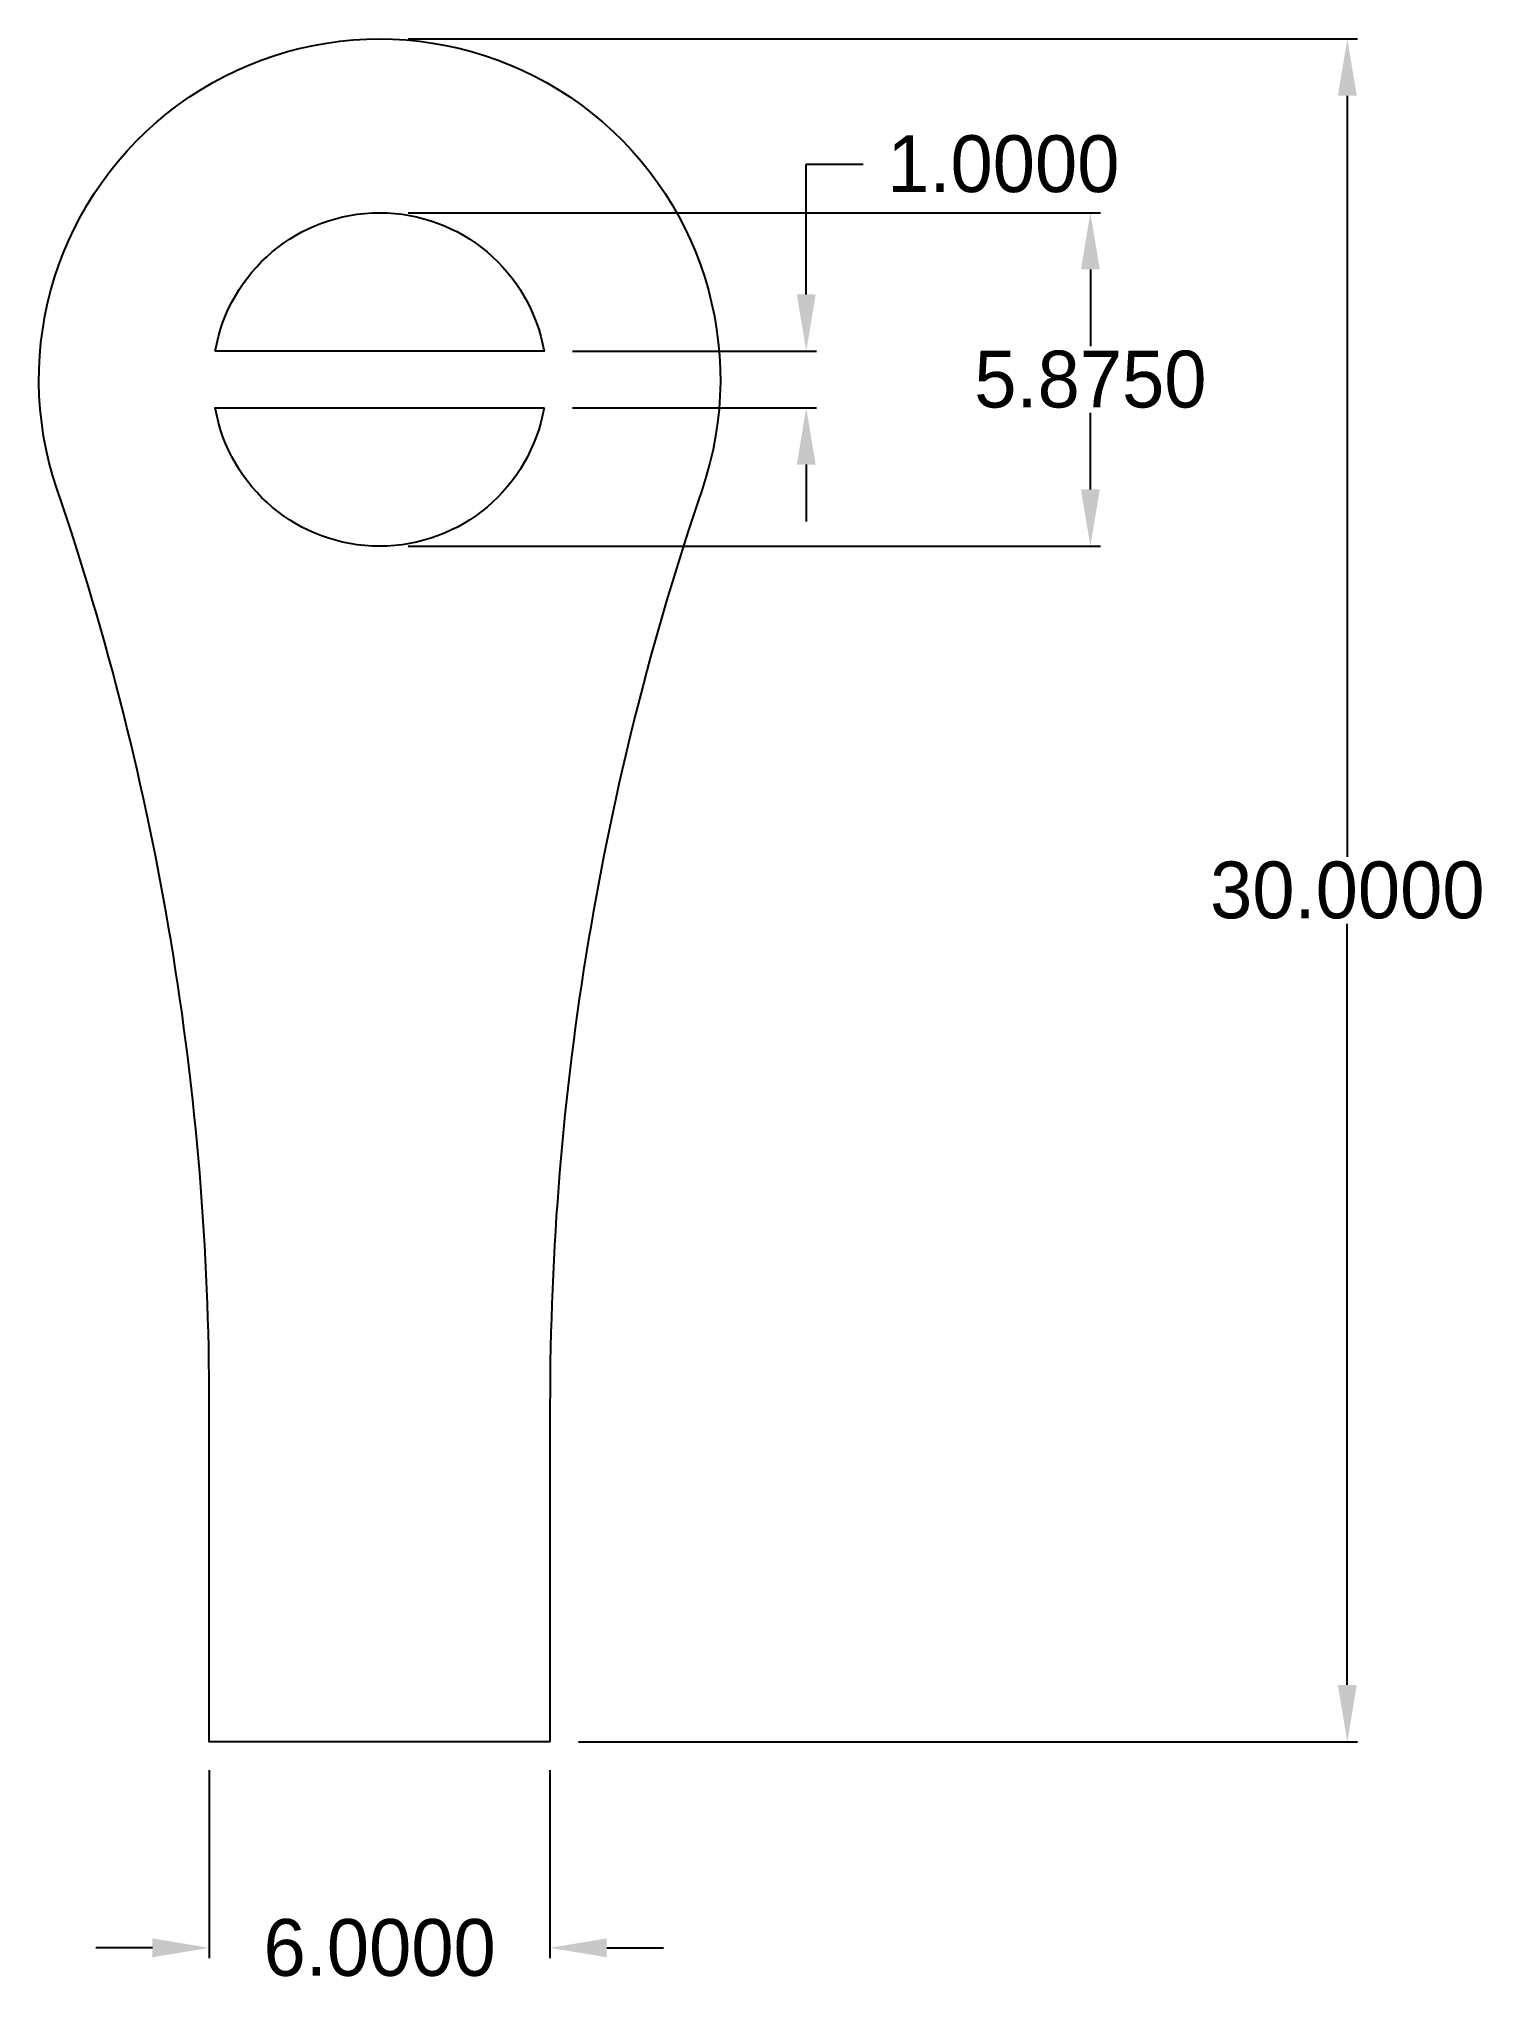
# Model space of a CAD drawing. Header units: millimetres. Extents: x 49.1 to 74.6, y -92.2 to -57.9.
import ezdxf

# ---------------------------------------------------------------- set-up
doc = ezdxf.new("R2010")
doc.units = ezdxf.units.MM
doc.header["$MEASUREMENT"] = 0
doc.dimstyles.get("Standard").update_dxf_attribs({"dimtxt": 1, "dimasz": 1, "dimexe": 0.18, "dimexo": 0.5, "dimgap": 0.09, "dimtad": 0, "dimtih": 1, "dimtoh": 1, "dimdec": 4, "dimzin": 0, "dimdsep": 46, "dimtxsty": 'Standard', "dimcen": 1, "dimadec": 0, "dimazin": 0, "dimtfac": 1, "dimtdec": 4, "dimtofl": 0, "dimtmove": 0, "dimatfit": 3, "dimfxl": 1, "dimtolj": 1, "dimtzin": 0, "dimarcsym": 0})

# ---------------------------------------------------------------- blocks, each defined once
blk = doc.blocks.new('*D0')
at = {"color": 0, "linetype": 'Continuous', "lineweight": -2, "transparency": 16777216}
for p, q in [((55.583, -60.979), (67.78, -60.979)), ((67.6, -61.979), (67.6, -63.327)), ((67.6, -65.854), (67.6, -64.507)), ((55.583, -66.854), (67.78, -66.854))]:
    blk.add_line(p, q, dxfattribs=at)
at = {"color": 0, "linetype": 'Continuous', "transparency": 16777216}
for points in [[(67.433, -61.979), (67.766, -61.979), (67.6, -60.979)], [(67.433, -65.854), (67.766, -65.854), (67.6, -66.854)]]:
    blk.add_solid(points, dxfattribs=at)
at = {"layer": 'Defpoints', "color": 0, "linetype": 'Continuous', "transparency": 16777216}
for p in [(55.083, -60.979), (55.083, -66.854), (67.6, -66.854)]:
    blk.add_point(p, dxfattribs=at)
at = {"color": 0, "linetype": 'Continuous', "transparency": 16777216, "insert": (67.6, -63.917), "char_height": 1, "attachment_point": 5}
blk.add_mtext('\\A1;5.8750', dxfattribs=at)
blk = doc.blocks.new('*D1')
at = {"color": 0, "linetype": 'Continuous', "lineweight": -2, "transparency": 16777216}
for p, q in [((62.596, -62.417), (62.596, -60.122)), ((62.596, -60.122), (63.596, -60.122)), ((58.478, -63.417), (62.776, -63.417)), ((58.478, -64.417), (62.776, -64.417)), ((62.596, -65.417), (62.596, -66.417))]:
    blk.add_line(p, q, dxfattribs=at)
at = {"color": 0, "linetype": 'Continuous', "transparency": 16777216}
for points in [[(62.429, -62.417), (62.763, -62.417), (62.596, -63.417)], [(62.429, -65.417), (62.763, -65.417), (62.596, -64.417)]]:
    blk.add_solid(points, dxfattribs=at)
at = {"layer": 'Defpoints', "color": 0, "linetype": 'Continuous', "transparency": 16777216}
for p in [(57.978, -63.417), (57.978, -64.417), (62.596, -64.417)]:
    blk.add_point(p, dxfattribs=at)
at = {"color": 0, "linetype": 'Continuous', "transparency": 16777216, "insert": (66.067, -60.122), "char_height": 1, "attachment_point": 5}
blk.add_mtext('\\A1;1.0000', dxfattribs=at)
blk = doc.blocks.new('*D2')
at = {"color": 0, "linetype": 'Continuous', "lineweight": -2, "transparency": 16777216}
for p, q in [((55.583, -57.917), (72.305, -57.917)), ((72.125, -58.917), (72.125, -72.327)), ((72.125, -86.917), (72.125, -73.507)), ((58.583, -87.917), (72.305, -87.917))]:
    blk.add_line(p, q, dxfattribs=at)
at = {"color": 0, "linetype": 'Continuous', "transparency": 16777216}
for points in [[(71.958, -58.917), (72.291, -58.917), (72.125, -57.917)], [(71.958, -86.917), (72.291, -86.917), (72.125, -87.917)]]:
    blk.add_solid(points, dxfattribs=at)
at = {"layer": 'Defpoints', "color": 0, "linetype": 'Continuous', "transparency": 16777216}
for p in [(55.083, -57.917), (58.083, -87.917), (72.125, -87.917)]:
    blk.add_point(p, dxfattribs=at)
at = {"color": 0, "linetype": 'Continuous', "transparency": 16777216, "insert": (72.125, -72.917), "char_height": 1, "attachment_point": 5}
blk.add_mtext('\\A1;30.0000', dxfattribs=at)
blk = doc.blocks.new('*D3')
at = {"color": 0, "linetype": 'Continuous', "lineweight": -2, "transparency": 16777216}
for p, q in [((52.083, -88.417), (52.083, -91.728)), ((58.083, -88.417), (58.083, -91.728)), ((51.083, -91.548), (50.083, -91.548)), ((59.083, -91.548), (60.083, -91.548))]:
    blk.add_line(p, q, dxfattribs=at)
at = {"color": 0, "linetype": 'Continuous', "transparency": 16777216}
for points in [[(51.083, -91.381), (51.083, -91.714), (52.083, -91.548)], [(59.083, -91.381), (59.083, -91.714), (58.083, -91.548)]]:
    blk.add_solid(points, dxfattribs=at)
at = {"layer": 'Defpoints', "color": 0, "linetype": 'Continuous', "transparency": 16777216}
for p in [(52.083, -87.917), (58.083, -87.917), (58.083, -91.548)]:
    blk.add_point(p, dxfattribs=at)
at = {"color": 0, "linetype": 'Continuous', "transparency": 16777216, "insert": (55.083, -91.548), "char_height": 1, "attachment_point": 5}
blk.add_mtext('\\A1;6.0000', dxfattribs=at)

msp = doc.modelspace()

# ---------------------------------------------------------------- linework, layer by layer
for points in [[(52.08314, -82, 0.08238715), (49.40457, -65.85434, -1.39779512), (60.76171, -65.85434, 0.08238715), (58.08314, -82), (58.08314, -87.91686), (52.08314, -87.91686)], [(52.18851, -63.41686, -0.84207536), (57.97778, -63.41686)], [(57.97778, -64.41686, -0.84207536), (52.18851, -64.41686)]]:
    msp.add_lwpolyline(points, format="xyb", close=True)

# ---------------------------------------------------------------- dimensions: what is measured, and where the dimension line sits
at = {"linetype": 'Continuous'}
for base, p1, p2, angle, picture, middle in [((72.12464, -87.91686), (55.08314, -57.91686), (58.08314, -87.91686), 90, '*D2', (72.12464, -72.91686)), ((62.59594, -64.41686), (57.97778, -63.41686), (57.97778, -64.41686), 270, '*D1', (66.06689, -60.12184)), ((67.59978, -66.85436), (55.08314, -60.97936), (55.08314, -66.85436), 90, '*D0', (67.59978, -63.91686))]:
    dim = msp.add_linear_dim(base=base, p1=p1, p2=p2, angle=angle, dimstyle='Standard', dxfattribs=at)
    dim.commit()
    dim.dimension.update_dxf_attribs({"geometry": picture, "text_midpoint": middle, "dimtype": 160})
dim = msp.add_linear_dim(base=(58.08314, -91.54777), p1=(52.08314, -87.91686), p2=(58.08314, -87.91686), dimstyle='Standard', dxfattribs=at)
dim.commit()
dim.dimension.update_dxf_attribs({"geometry": '*D3', "text_midpoint": (55.08314, -91.54777)})

doc.saveas('drawing.dxf')
